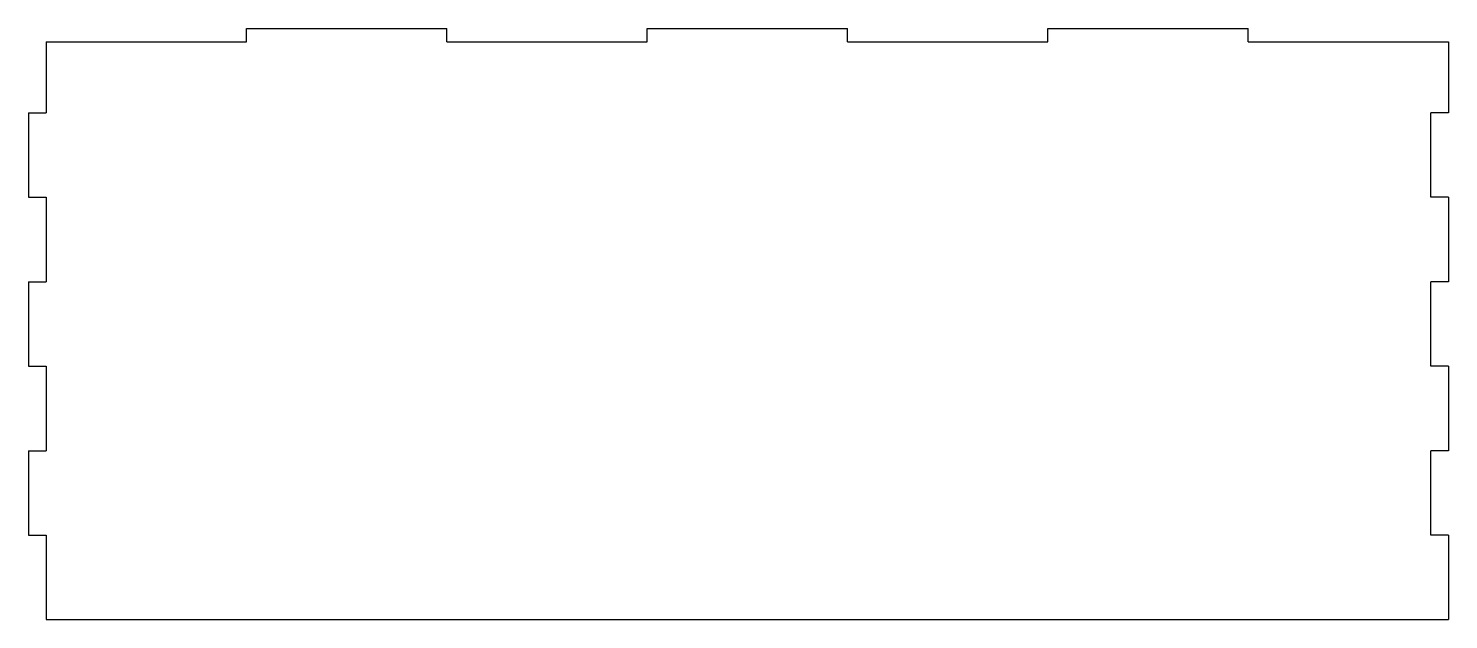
# Model space of a CAD drawing. Extents: x -240 to 240, y 6 to 206.
import ezdxf

# ---------------------------------------------------------------- set-up
doc = ezdxf.new("R2010")
doc.units = 0
doc.layers.add('VISIBLE', color=7, linetype='CONTINUOUS')

msp = doc.modelspace()

# ---------------------------------------------------------------- linework, layer by layer
at = {"layer": 'VISIBLE'}
for p, q in [((-166.29, 206), (-98.57, 206)), ((-166.29, 201.4), (-166.29, 206)), ((-98.57, 201.4), (-98.57, 206)), ((-30.86, 206), (36.86, 206)), ((-30.86, 201.4), (-30.86, 206)), ((36.86, 201.4), (36.86, 206)), ((104.57, 206), (172.29, 206)), ((104.57, 201.4), (104.57, 206)), ((172.29, 201.4), (172.29, 206)), ((-234, 201.4), (-166.29, 201.4)), ((-234, 201.4), (-234, 177.43)), ((-98.57, 201.4), (-30.86, 201.4)), ((36.86, 201.4), (104.57, 201.4)), ((172.29, 201.4), (240, 201.4)), ((240, 201.4), (240, 177.43)), ((-240, 177.43), (-234, 177.43)), ((-240, 177.43), (-240, 148.86)), ((234, 148.86), (234, 177.43)), ((240, 177.43), (234, 177.43)), ((-240, 148.86), (-234, 148.86)), ((-234, 148.86), (-234, 120.29)), ((240, 148.86), (234, 148.86)), ((240, 148.86), (240, 120.29)), ((-240, 120.29), (-234, 120.29)), ((-240, 120.29), (-240, 91.71)), ((234, 91.71), (234, 120.29)), ((240, 120.29), (234, 120.29)), ((-240, 91.71), (-234, 91.71)), ((-234, 91.71), (-234, 63.14)), ((240, 91.71), (234, 91.71)), ((240, 91.71), (240, 63.14)), ((-240, 63.14), (-234, 63.14)), ((-240, 63.14), (-240, 34.57)), ((234, 34.57), (234, 63.14)), ((240, 63.14), (234, 63.14)), ((-240, 34.57), (-234, 34.57)), ((-234, 34.57), (-234, 6)), ((240, 34.57), (234, 34.57)), ((240, 34.57), (240, 6)), ((-234, 6), (240, 6))]:
    msp.add_line(p, q, dxfattribs=at)

doc.saveas('drawing.dxf')
